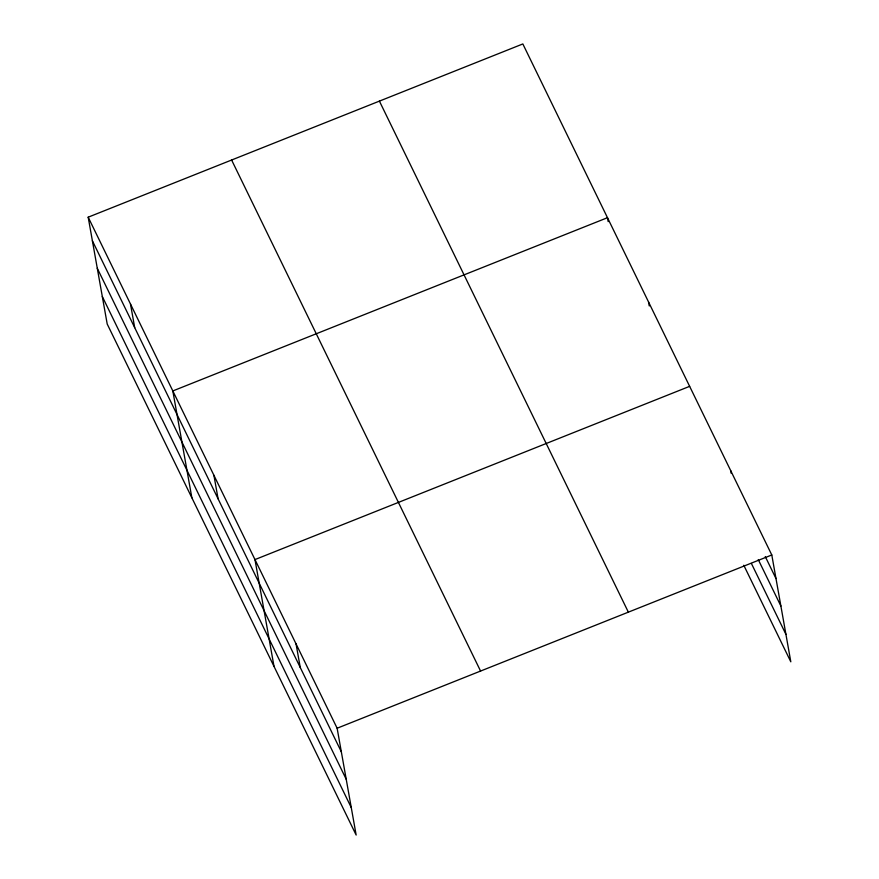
<?xml version="1.0" encoding="UTF-8"?>
<svg xmlns="http://www.w3.org/2000/svg" width="879" height="879" viewBox="0 0 879 879"><rect width="100%" height="100%" fill="white"/><g stroke="black" fill="none" stroke-linecap="round" stroke-linejoin="round"><path stroke-width="1.32" d="M88.186 217.19L337.129 728.23L356.16 835.05L107.205 324.021L88.186 217.19L522.84 43.95L771.795 554.979L790.814 661.81L743.788 565.263M689.641 386.342L254.976 559.582L274.006 666.414M337.129 728.23L771.795 554.979M765.279 556.583L775.992 578.58M758.258 559.604L780.882 606.038M751.402 563.461L785.925 634.341M379.409 101.118L628.353 612.147M231.617 160.022L480.571 671.051M92.383 240.791L341.338 751.82M97.272 268.26L346.227 779.288M102.316 296.553L351.27 807.581M730.713 470.661L731.185 473.287M648.559 302.024L649.262 305.958M608.18 221.629L607.488 217.695L172.822 390.946L191.853 497.767M296.058 643.9L300.255 667.502M213.905 475.264L218.102 498.854M130.499 304.068L134.707 327.669"/></g></svg>
